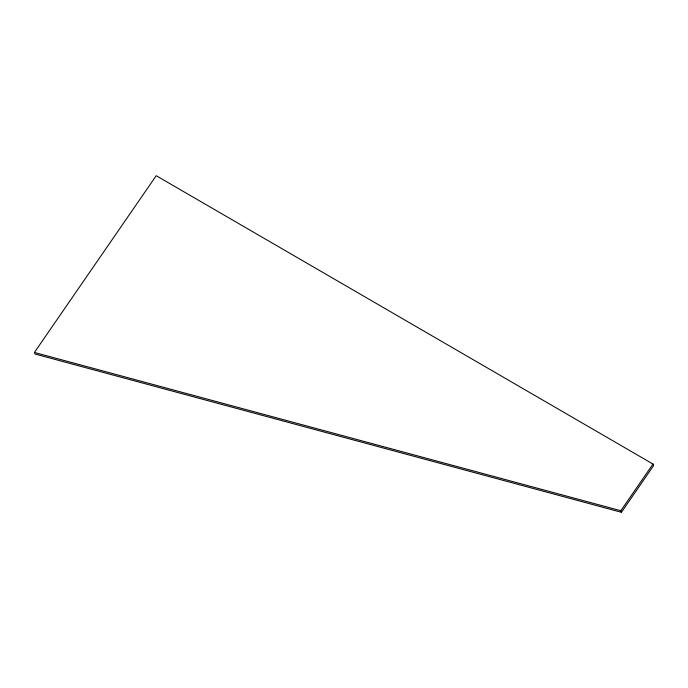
<?xml version="1.0" encoding="UTF-8"?>
<svg xmlns="http://www.w3.org/2000/svg" width="688" height="688" viewBox="0 0 688 688"><rect width="100%" height="100%" fill="white"/><g stroke="black" fill="none" stroke-linecap="round" stroke-linejoin="round"><path stroke-width="1.03" d="M34.4 352.454L156.219 175.707L652.981 464.056L653.6 465.613L621.427 512.293L35.019 354.01L34.4 352.454L620.817 510.737L621.427 512.293M620.817 510.737L652.981 464.056"/></g></svg>
